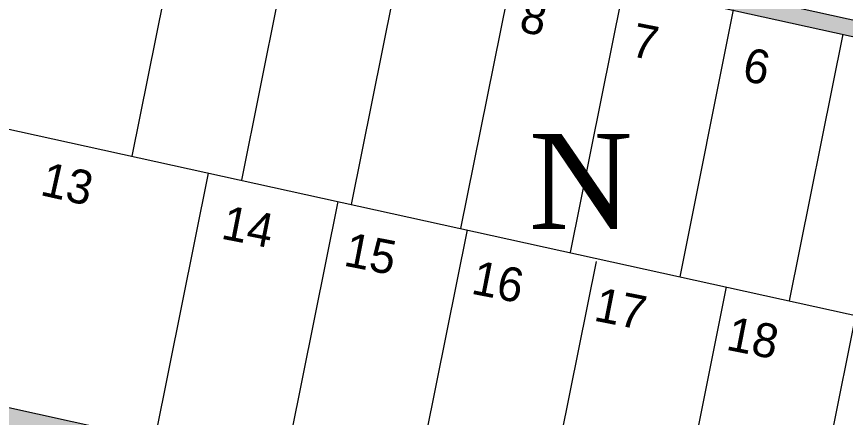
# Model space of a CAD drawing. Header units: metres. Extents: x 12093 to 20303, y 514 to 1412.
# Drawn here: x 19727.4 to 19788.4, y 722.7 to 752.2 of the extents above; entities that cross this region are included whole.
import ezdxf

# ---------------------------------------------------------------- set-up
doc = ezdxf.new("R2010")
doc.units = ezdxf.units.M
for name, color, linetype, lineweight in [('lotes', 1, 'Continuous', 5), ('MANZANAS-ORIGINALES', 147, 'Continuous', 9), ('TEXTO LOTES', 31, 'Continuous', 60), ('VEREDAS', 251, 'Continuous', 18)]:
    doc.layers.add(name, color=color, linetype=linetype, lineweight=lineweight)

msp = doc.modelspace()

# ---------------------------------------------------------------- hatches: boundary and pattern name
at = {"layer": 'VEREDAS', "lineweight": 20}
h = msp.add_hatch(dxfattribs=at)
h.set_pattern_fill('ANSI38', color=256, scale=0.02, style=0)
h.paths.add_polyline_path([(19726.447, 762.44), (19727.554, 763.537), (19727.76, 765.729, 0.000659), (19726.845, 765.819), (19726.725, 764.544, 0.000762), (19725.67, 764.644), (19725.786, 765.882, 0.33201), (19723.101, 763.477), (19724.334, 763.477), (19724.334, 762.417), (19723.054, 762.417), (19723.054, 761.497), (19725.247, 761.497), (19725.247, 725.305), (19726.447, 723.505)])
h = msp.add_hatch(dxfattribs=at)
h.set_pattern_fill('ANSI38', color=256, scale=0.02, style=0)
h.paths.add_polyline_path([(19748.727, 760.788, 0.000406), (19748.168, 760.877), (19747.932, 759.702, -0.00039), (19748.47, 759.616), (19788.231, 750.868), (19788.2, 752.103)])
h = msp.add_hatch(dxfattribs=at)
h.set_pattern_fill('ANSI38', color=256, scale=0.02, style=0)
h.paths.add_polyline_path([(19788.2, 752.103), (19788.231, 750.868), (19823.884, 743.023), (19823.166, 744.41)])
h = msp.add_hatch(dxfattribs=at)
h.set_pattern_fill('ANSI38', color=256, scale=0.02, style=0)
h.paths.add_polyline_path([(19726.447, 723.505), (19725.247, 725.305), (19723.054, 725.305), (19723.054, 724.405), (19724.354, 724.405), (19724.354, 723.305), (19723.088, 723.305, 0.270275), (19725.472, 720.284), (19725.738, 721.489), (19726.769, 721.241), (19726.497, 720.012), (19727.474, 719.797), (19727.947, 721.946), (19756.657, 715.629), (19756.657, 716.858)])

# ---------------------------------------------------------------- linework, layer by layer
at = {"layer": 'lotes', "lineweight": 20}
for p, q in [((19739.758, 760.903), (19735.936, 741.895)), ((19747.932, 759.702), (19743.995, 740.122)), ((19755.997, 757.96), (19752.053, 738.349)), ((19764.057, 756.194), (19760.112, 736.576)), ((19772.116, 754.423), (19768.171, 734.803)), ((19780.175, 752.651), (19776.229, 733.03)), ((19788.234, 750.88), (19784.288, 731.257)), ((19741.553, 740.659), (19737.61, 721.048)), ((19751.077, 738.564), (19747.133, 718.953)), ((19760.6, 736.468), (19756.657, 716.858)), ((19770.08, 734.151), (19766.181, 714.762)), ((19779.648, 732.278), (19775.705, 712.667)), ((19789.172, 730.182), (19785.229, 710.571))]:
    msp.add_line(p, q, dxfattribs=at)
at = {"layer": 'MANZANAS-ORIGINALES'}
for p, q in [((19748.727, 760.788), (19823.166, 744.41)), ((19748.47, 759.616), (19823.884, 743.023)), ((19726.447, 743.983), (19819.941, 723.412)), ((19726.447, 723.505), (19815.998, 703.802))]:
    msp.add_line(p, q, dxfattribs=at)

# ---------------------------------------------------------------- texts
at = {"layer": 'TEXTO LOTES', "lineweight": 20, "char_height": 2.5, "width": 4.41111, "attachment_point": 1}
for s, insert, rotation in [('8', (19764.823, 753.533), 348.85457), ('7', (19773.027, 751.728), 348.85457), ('6', (19781.231, 749.923), 348.85457), ('13', (19729.649, 741.494), 347.36226), ('14', (19742.893, 738.3), 348.85457), ('15', (19751.914, 736.315), 348.85457), ('16', (19761.29, 734.252), 348.85457), ('17', (19770.311, 732.268), 348.85457), ('18', (19780.041, 730.127), 348.85457)]:
    msp.add_mtext(s, dxfattribs=dict(at, insert=insert, rotation=rotation))
at = {"layer": 'TEXTO LOTES', "lineweight": 20, "insert": (19765.137, 743.534), "char_height": 6.98639, "width": 4.80643, "attachment_point": 1}
msp.add_mtext('{\\fGeorgia|b0|i0|c0|p18;N}', dxfattribs=at)

doc.saveas('drawing.dxf')
